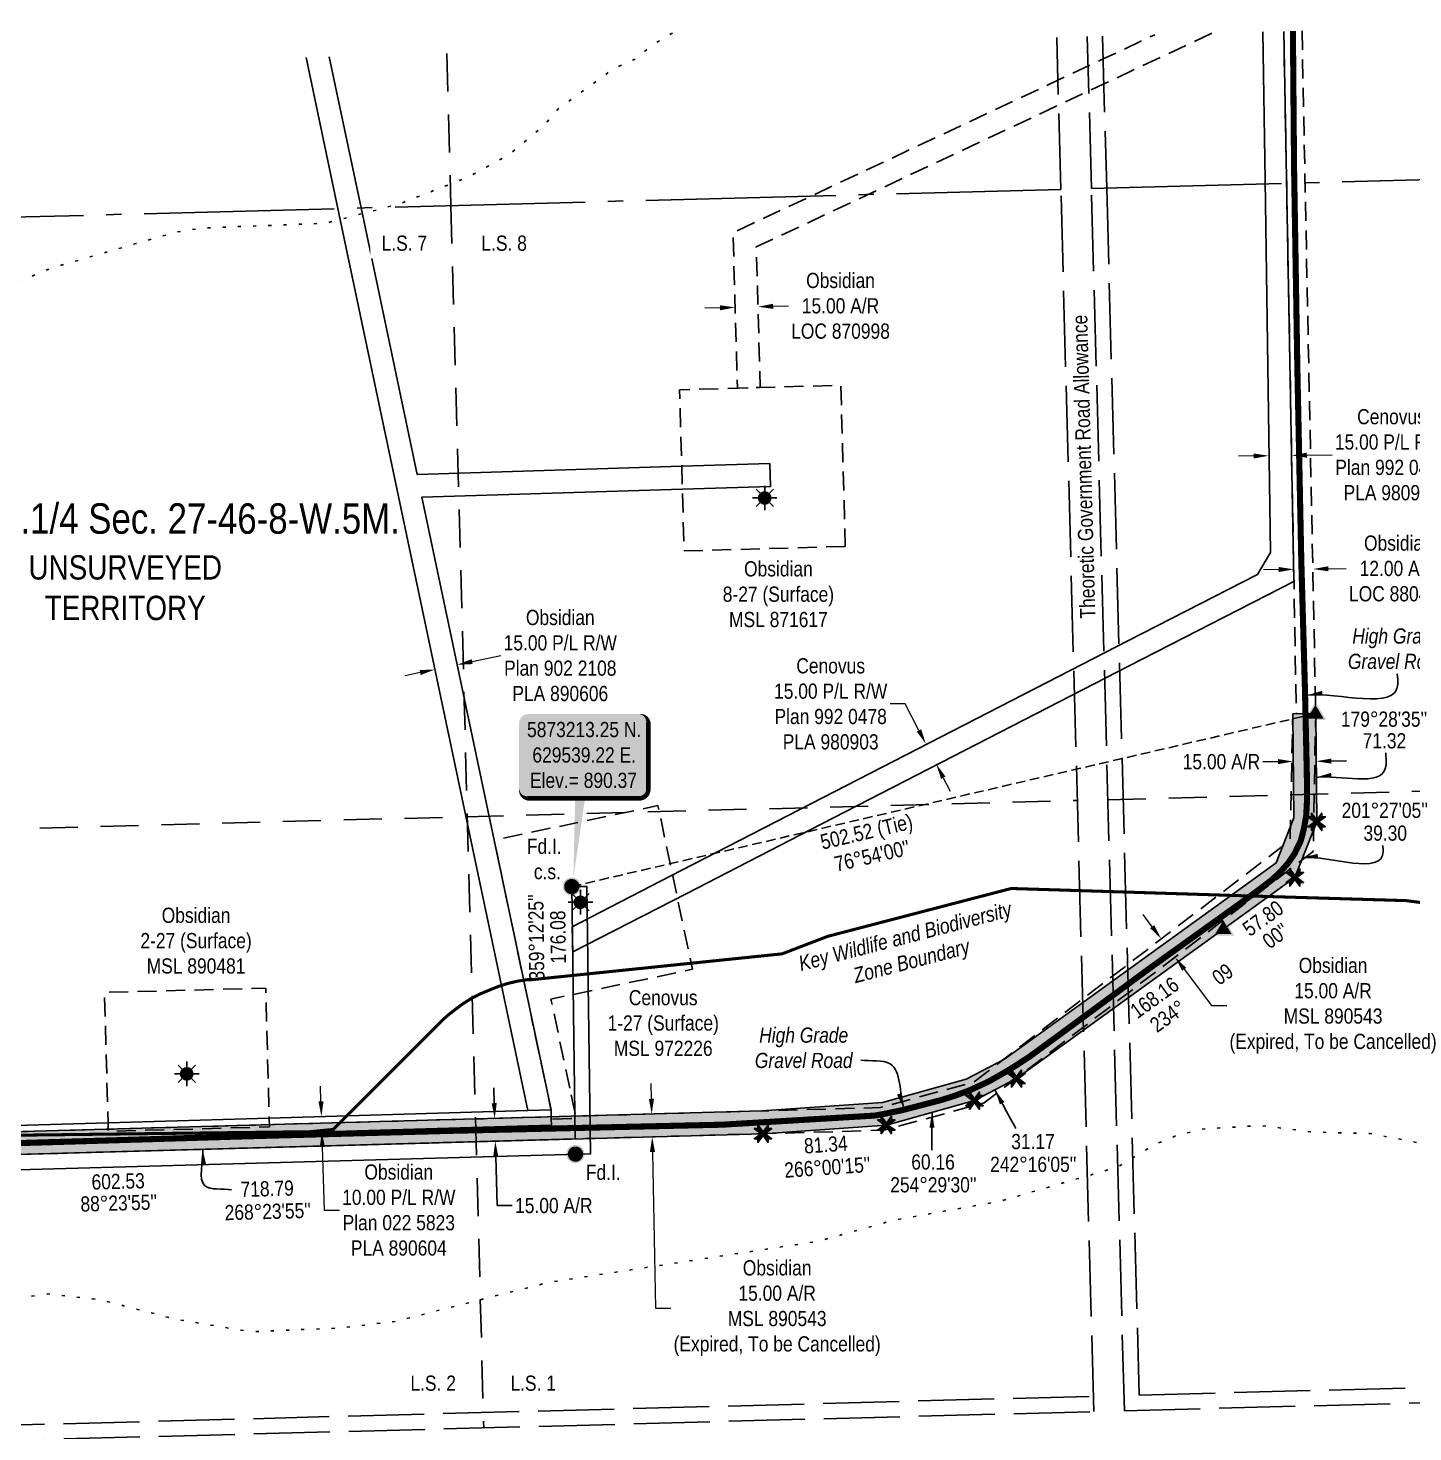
# Model space of a CAD drawing. Extents: x 627226 to 631174, y 5871901 to 5875490.
# Drawn here: x 629182 to 630092, y 5872854 to 5873778 of the extents above; entities that cross this region are included whole.
import ezdxf
from ezdxf.enums import TextEntityAlignment as Align

# ---------------------------------------------------------------- set-up
doc = ezdxf.new("R2010")
doc.units = 0
doc.header["$LTSCALE"] = 5
doc.header["$PDMODE"] = 34
doc.header["$PDSIZE"] = 0.03
for name, pattern in [('DASHDOT2', [12.7, 6.35, -3.175, 0, -3.175]), ('foc-ACCESSROAD', [3.75, 2.5, -1.25]), ('foc-LSD', [8, 5, -3]), ('foc-QUARTERLINE', [33, 25, -3, 2, -3]), ('foc-TIELINE', [1.875, 1.25, -0.625]), ('foc-UNSURVEYED', [12.5, 10, -2.5]), ('foc-WHEELTRACKS', [2, 0.4, -1.6])]:
    doc.linetypes.add(name, pattern=pattern)
doc.layers.get('Defpoints').update_dxf_attribs({"color": 9})
for name, color, linetype in [('AS-ROADS', 254, 'Continuous'), ('AS-WILDLIFE', 131, 'DASHDOT2'), ('C-AR', 13, 'foc-ACCESSROAD'), ('C-RW', 13, 'Continuous'), ('C-SYMBOL', 7, 'Continuous'), ('C-WS', 13, 'foc-ACCESSROAD'), ('C-WS-S', 8, 'Continuous'), ('DETAIL-T', 7, 'Continuous'), ('F-RW', 190, 'Continuous'), ('F-WS', 190, 'foc-ACCESSROAD'), ('L-BD', 7, 'Continuous'), ('L-MON', 1, 'Continuous'), ('L-QSEC', 8, 'foc-QUARTERLINE'), ('L-ROAD-T', 7, 'Continuous'), ('L-SECTION-LSD', 7, 'foc-LSD'), ('L-TIE', 7, 'foc-TIELINE'), ('L-UNS-T', 3, 'Continuous'), ('L-USEC', 7, 'foc-UNSURVEYED'), ('P-PROPOSED', 10, 'Continuous'), ('P-PROPOSED-H', 21, 'Continuous'), ('P-TXT', 4, 'Continuous'), ('T-WATER-P3', 160, 'foc-WHEELTRACKS')]:
    doc.layers.add(name, color=color, linetype=linetype)
for name, color, linetype, lineweight in [('C-AR-T', 13, 'Continuous', 9), ('C-RW-T', 13, 'Continuous', 9), ('C-WS-T', 13, 'Continuous', 9), ('F-RW-T', 190, 'Continuous', 9), ('T-TEXT', 48, 'Continuous', 18)]:
    doc.layers.add(name, color=color, linetype=linetype, lineweight=lineweight)
doc.styles.add('100L', font='ARIALN.TTF', dxfattribs={"height": 11})
doc.styles.add('175L', font='ARIALN.TTF', dxfattribs={"height": 20})
doc.styles.add('240', font='ARIALN.TTF', dxfattribs={"height": 30})
doc.styles.add('80', font='ARIALN.TTF', dxfattribs={"height": 10})
doc.styles.add('80CG', font='ARIALN.TTF', dxfattribs={"height": 10})
doc.styles.add('80L', font='ARIALN.TTF', dxfattribs={"height": 10})
doc.styles.add('80LS', font='ARIALNI.TTF', dxfattribs={"height": 10})
doc.dimstyles.new('Compass 5 000', dxfattribs={"dimscale": 5, "dimtxt": 9, "dimasz": 2, "dimexe": 0.2, "dimexo": 0.0625, "dimgap": 0.5, "dimtad": 0, "dimtih": 1, "dimtoh": 1, "dimzin": 0, "dimdsep": 46, "dimtxsty": '80CG', "dimcen": 0.1, "dimse1": 1, "dimse2": 1, "dimclrd": 256, "dimclrt": 256, "dimaunit": 1, "dimadec": 4, "dimazin": 0, "dimtfac": 0.06, "dimtofl": 0, "dimtmove": 0, "dimatfit": 1, "dimfxl": 0.2, "dimtolj": 1, "dimtzin": 0, "dimlwd": -1, "dimarcsym": 0})

# ---------------------------------------------------------------- blocks, each defined once
blk = doc.blocks.new('*D428')
at = {"layer": 'C-AR-T', "transparency": 16777216}
for p, q in [((630036.83, 5873422.31), (630048.59, 5873422.48)), ((630004.18, 5873421.81), (629994.18, 5873421.66))]:
    blk.add_line(p, q, dxfattribs=at)
for points in [[(630004.16, 5873423.47), (630004.21, 5873420.14), (630014.18, 5873421.96)], [(630036.8, 5873423.97), (630036.85, 5873420.64), (630026.83, 5873422.15)]]:
    blk.add_solid(points, dxfattribs=at)
at = {"layer": 'Defpoints', "color": 0, "transparency": 16777216}
for p in [(630026.83, 5873422.15), (630014.84, 5873378.49), (630027.49, 5873378.68)]:
    blk.add_point(p, dxfattribs=at)
at = {"layer": 'C-AR-T', "transparency": 16777216, "insert": (630082.88, 5873422.48), "char_height": 10, "attachment_point": 5, "style": '80CG'}
blk.add_mtext('\\A1;Obsidian\\P12.00 A/R\\PLOC 880464', dxfattribs=at)
blk = doc.blocks.new('*D429')
at = {"layer": 'C-AR-T', "transparency": 16777216}
for p, q in [((629920.97, 5873186.85), (629914.96, 5873194.85)), ((629941.99, 5873158.86), (629959.98, 5873134.91)), ((629959.98, 5873134.91), (629969.98, 5873134.91))]:
    blk.add_line(p, q, dxfattribs=at)
for points in [[(629922.3, 5873187.85), (629919.63, 5873185.85), (629926.97, 5873178.85)], [(629943.32, 5873159.86), (629940.66, 5873157.86), (629935.98, 5873166.85)]]:
    blk.add_solid(points, dxfattribs=at)
at = {"layer": 'Defpoints', "color": 0, "transparency": 16777216}
for p in [(630000.97, 5873234.43), (630009.98, 5873222.43), (629935.98, 5873166.85)]:
    blk.add_point(p, dxfattribs=at)
at = {"layer": 'C-AR-T', "transparency": 16777216, "insert": (630039.92, 5873134.91), "char_height": 10, "attachment_point": 5, "style": '80CG'}
blk.add_mtext('\\A1;Obsidian\\P15.00 A/R\\PMSL 890543\\P(Expired, To be Cancelled)', dxfattribs=at)
blk = doc.blocks.new('*D430')
at = {"layer": 'Defpoints', "color": 0, "transparency": 16777216}
for p in [(629997.62, 5873497.12), (630012.66, 5873497.35), (630012.66, 5873496.9)]:
    blk.add_point(p, dxfattribs=at)
at = {"layer": 'F-RW-T', "transparency": 16777216}
for p, q in [((629987.63, 5873496.52), (629977.63, 5873496.37)), ((630022.66, 5873497.05), (630039.28, 5873497.3))]:
    blk.add_line(p, q, dxfattribs=at)
for points in [[(629987.6, 5873498.19), (629987.65, 5873494.86), (629997.63, 5873496.67)], [(630022.64, 5873498.72), (630022.69, 5873495.38), (630012.66, 5873496.9)]]:
    blk.add_solid(points, dxfattribs=at)
at = {"layer": 'F-RW-T', "transparency": 16777216, "insert": (630078.36, 5873497.3), "char_height": 10, "attachment_point": 5, "style": '80CG'}
blk.add_mtext('\\A1;Cenovus\\P15.00 P/L R/W^JPlan 992 0478\\PPLA 980903', dxfattribs=at)
blk = doc.blocks.new('*D431')
at = {"layer": 'C-AR-T', "transparency": 16777216}
for p, q in [((629636.68, 5873594), (629626.68, 5873593.73)), ((629671.67, 5873594.98), (629681.67, 5873595.26))]:
    blk.add_line(p, q, dxfattribs=at)
for points in [[(629636.63, 5873595.67), (629636.72, 5873592.34), (629646.67, 5873594.28)], [(629671.63, 5873596.65), (629671.72, 5873593.31), (629661.68, 5873594.7)]]:
    blk.add_solid(points, dxfattribs=at)
at = {"layer": 'Defpoints', "color": 0, "transparency": 16777216}
for p in [(629646.46, 5873601.93), (629661.46, 5873602.35), (629661.68, 5873594.7)]:
    blk.add_point(p, dxfattribs=at)
at = {"layer": 'C-AR-T', "transparency": 16777216, "insert": (629715.98, 5873595.26), "char_height": 10, "attachment_point": 5, "style": '80CG'}
blk.add_mtext('\\A1;Obsidian\\P15.00 A/R\\PLOC 870998', dxfattribs=at)
blk = doc.blocks.new('GAS')
h = blk.add_hatch(color=255)
h.dxf.hatch_style = 1
edge = h.paths.add_edge_path()
edge.add_arc((0, 0), 0.9, 0, 360)
for p, q in [((-0.81, 0), (-1.62, 0)), ((-0.57, 0.57), (-1.14, 1.14)), ((0, 0.81), (0, 1.62)), ((0.57, 0.57), (1.14, 1.14)), ((1.62, 0), (0.81, 0)), ((-0.57, -0.57), (-1.14, -1.14)), ((0, -0.81), (0, -1.62)), ((1.14, -1.14), (0.57, -0.57))]:
    blk.add_line(p, q)
blk.add_circle((0, 0), 0.8)
blk = doc.blocks.new('*D432')
at = {"layer": 'C-AR-T', "transparency": 16777216}
for p, q in [((629591.6, 5873073.61), (629591.4, 5873083.6)), ((629592.3, 5873038.6), (629594.36, 5872935.92)), ((629594.36, 5872935.92), (629604.36, 5872935.92))]:
    blk.add_line(p, q, dxfattribs=at)
for points in [[(629593.27, 5873073.64), (629589.94, 5873073.57), (629591.8, 5873063.61)], [(629593.97, 5873038.64), (629590.64, 5873038.57), (629592.1, 5873048.6)]]:
    blk.add_solid(points, dxfattribs=at)
at = {"layer": 'Defpoints', "color": 0, "transparency": 16777216}
for p in [(629626.65, 5873064.31), (629592.1, 5873048.6), (629626.95, 5873049.3)]:
    blk.add_point(p, dxfattribs=at)
at = {"layer": 'C-AR-T', "transparency": 16777216, "insert": (629674.3, 5872935.92), "char_height": 10, "attachment_point": 5, "style": '80CG'}
blk.add_mtext('\\A1;Obsidian\\P15.00 A/R\\PMSL 890543\\P(Expired, To be Cancelled)', dxfattribs=at)
blk = doc.blocks.new('*D433')
at = {"layer": 'C-RW-T', "transparency": 16777216}
for p, q in [((629374.28, 5873071.93), (629373.99, 5873081.92)), ((629375.16, 5873041.92), (629376.37, 5873000.42)), ((629376.37, 5873000.42), (629386.37, 5873000.42))]:
    blk.add_line(p, q, dxfattribs=at)
for points in [[(629375.95, 5873071.97), (629372.62, 5873071.88), (629374.57, 5873061.93)], [(629376.82, 5873041.96), (629373.49, 5873041.87), (629374.87, 5873051.91)]]:
    blk.add_solid(points, dxfattribs=at)
at = {"layer": 'Defpoints', "color": 0, "transparency": 16777216}
for p in [(629394.64, 5873062.51), (629374.57, 5873061.93), (629394.93, 5873052.5)]:
    blk.add_point(p, dxfattribs=at)
at = {"layer": 'C-RW-T', "transparency": 16777216, "insert": (629425.45, 5873000.42), "char_height": 10, "attachment_point": 5, "style": '80CG'}
blk.add_mtext('\\A1;Obsidian\\P10.00 P/L R/W\\PPlan 022 5823\\PPLA 890604', dxfattribs=at)
blk = doc.blocks.new('*D434')
at = {"layer": 'C-RW-T', "transparency": 16777216}
for p, q in [((629473.7, 5873361.24), (629492.58, 5873365.21)), ((629439.46, 5873354.03), (629429.67, 5873351.97))]:
    blk.add_line(p, q, dxfattribs=at)
for points in [[(629473.36, 5873362.87), (629474.05, 5873359.61), (629463.92, 5873359.18)], [(629439.11, 5873355.66), (629439.8, 5873352.4), (629449.24, 5873356.09)]]:
    blk.add_solid(points, dxfattribs=at)
at = {"layer": 'Defpoints', "color": 0, "transparency": 16777216}
for p in [(629447.88, 5873362.57), (629462.55, 5873365.66), (629463.92, 5873359.18)]:
    blk.add_point(p, dxfattribs=at)
at = {"layer": 'C-RW-T', "transparency": 16777216, "insert": (629531.66, 5873365.21), "char_height": 10, "attachment_point": 5, "style": '80CG'}
blk.add_mtext('\\A1;Obsidian\\P15.00 P/L R/W\\PPlan 902 2108\\PPLA 890606', dxfattribs=at)
blk = doc.blocks.new('*D436')
at = {"layer": 'Defpoints', "color": 0, "transparency": 16777216}
for p in [(629779, 5873293.73), (629669.09, 5873254.06), (629675.96, 5873240.71)]:
    blk.add_point(p, dxfattribs=at)
at = {"layer": 'F-RW-T', "transparency": 16777216}
for p, q in [((629758.59, 5873333.41), (629748.59, 5873333.41)), ((629767.56, 5873315.97), (629758.59, 5873333.41)), ((629783.58, 5873284.84), (629788.15, 5873275.95))]:
    blk.add_line(p, q, dxfattribs=at)
for points in [[(629769.04, 5873316.74), (629766.08, 5873315.21), (629772.13, 5873307.08)], [(629785.06, 5873285.61), (629782.1, 5873284.08), (629779, 5873293.73)]]:
    blk.add_solid(points, dxfattribs=at)
at = {"layer": 'F-RW-T', "transparency": 16777216, "insert": (629709.5, 5873333.41), "char_height": 10, "attachment_point": 5, "style": '80CG'}
blk.add_mtext('\\A1;Cenovus\\P15.00 P/L R/W^JPlan 992 0478\\PPLA 980903', dxfattribs=at)
blk = doc.blocks.new('fdia')
at = {"color": 255, "const_width": 1}
blk.add_lwpolyline([(-0.5, 0, 1), (0.5, 0, 1)], format="xyb", close=True, dxfattribs=at)
blk = doc.blocks.new('Fdiaa')
blk.add_blockref('fdia', (0, 0))
blk = doc.blocks.new('fdib')
at = {"color": 1, "const_width": 1.6}
blk.add_lwpolyline([(-0.4, 0, 1), (0.4, 0, 1)], format="xyb", close=True, dxfattribs=at)
at = {"color": 1}
blk.add_circle((0, 0), 0.8, dxfattribs=at)
blk = doc.blocks.new('Fdibb')
blk.add_blockref('fdib', (0, 0))
blk = doc.blocks.new('fdicc')
for name in ['Fdibb', 'Fdiaa']:
    blk.add_blockref(name, (0, 0))
blk = doc.blocks.new('FDI')
blk.add_blockref('fdicc', (0, 0))
blk = doc.blocks.new('STRIA')
blk.add_hatch(color=255).paths.add_polyline_path([(-0.04, 1.52), (-1.47, -0.87), (1.39, -0.87)])
blk = doc.blocks.new('STRIAA')
blk.add_blockref('STRIA', (0, 0))
blk = doc.blocks.new('STRIB')
at = {"color": 1}
blk.add_solid([(-1.12, -0.67), (-0.04, 1.13), (1.04, -0.67)], dxfattribs=at)
blk = doc.blocks.new('STRIBB')
blk.add_blockref('STRIB', (0, 0))
blk = doc.blocks.new('STRICC')
for name in ['STRIAA', 'STRIBB']:
    blk.add_blockref(name, (0, 0))
blk = doc.blocks.new('fdspike')
blk.add_blockref('STRICC', (0, 0))
blk = doc.blocks.new('TEMP')
h = blk.add_hatch(color=255)
h.dxf.hatch_style = 1
h.paths.add_polyline_path([(0, 0.25), (-0.67, 1.15), (-0.67, 0.67), (-1.15, 0.67), (-0.25, 0), (-1.15, -0.67), (-0.67, -0.67), (-0.67, -1.15), (0, -0.25), (0.67, -1.15), (0.67, -0.67), (1.15, -0.67), (0.25, 0), (1.15, 0.67), (0.67, 0.67), (0.67, 1.15)])
h.paths.add_polyline_path([(0.57, 0.85), (0.57, 0.57), (0.85, 0.57), (0.08, 0), (0.85, -0.57), (0.57, -0.57), (0.57, -0.85), (0, -0.08), (-0.57, -0.85), (-0.57, -0.57), (-0.85, -0.57), (-0.08, 0), (-0.85, 0.57), (-0.57, 0.57), (-0.57, 0.85), (0, 0.08)], flags=16)
h = blk.add_hatch(color=1)
h.dxf.hatch_style = 1
h.paths.add_polyline_path([(0, 0.08), (-0.57, 0.85), (-0.57, 0.57), (-0.85, 0.57), (-0.08, 0), (-0.85, -0.57), (-0.57, -0.57), (-0.57, -0.85), (0, -0.08), (0.57, -0.85), (0.57, -0.57), (0.85, -0.57), (0.08, 0), (0.85, 0.57), (0.57, 0.57), (0.57, 0.85)])
at = {"color": 1}
for p, q in [((-0.08, 0), (0.08, 0)), ((0, 0.08), (0, -0.08))]:
    blk.add_line(p, q, dxfattribs=at)
at = {"color": 255, "flags": 128}
blk.add_lwpolyline([(-0.25, 0), (-1.15, 0.67), (-0.67, 0.67), (-0.67, 1.15), (0, 0.25), (0.67, 1.15), (0.67, 0.67), (1.15, 0.67), (0.25, 0), (1.15, -0.67), (0.67, -0.67), (0.67, -1.15), (0, -0.25), (-0.67, -1.15), (-0.67, -0.67), (-1.15, -0.67)], close=True, dxfattribs=at)
at = {"color": 1, "flags": 128}
blk.add_lwpolyline([(-0.08, 0), (-0.85, 0.57), (-0.57, 0.57), (-0.57, 0.85), (0, 0.08), (0.57, 0.85), (0.57, 0.57), (0.85, 0.57), (0.08, 0), (0.85, -0.57), (0.57, -0.57), (0.57, -0.85), (0, -0.08), (-0.57, -0.85), (-0.57, -0.57), (-0.85, -0.57)], close=True, dxfattribs=at)
blk = doc.blocks.new('*D450')
at = {"layer": 'Defpoints', "color": 0, "transparency": 16777216}
for p in [(630013.79, 5873295.55), (630013.8, 5873294.54), (630028.79, 5873294.68)]:
    blk.add_point(p, dxfattribs=at)
at = {"layer": 'P-TXT', "transparency": 16777216}
for p, q in [((630003.79, 5873295.46), (629993.79, 5873295.37)), ((630038.78, 5873295.78), (630048.78, 5873295.87))]:
    blk.add_line(p, q, dxfattribs=at)
for points in [[(630003.78, 5873297.13), (630003.81, 5873293.8), (630013.79, 5873295.55)], [(630038.77, 5873297.45), (630038.8, 5873294.12), (630028.78, 5873295.69)]]:
    blk.add_solid(points, dxfattribs=at)
at = {"layer": 'P-TXT', "transparency": 16777216, "insert": (629966.51, 5873295.37), "char_height": 10, "attachment_point": 5, "style": '80CG'}
blk.add_mtext('\\A1;15.00 A/R', dxfattribs=at)
blk = doc.blocks.new('*D451')
at = {"layer": 'Defpoints', "color": 0, "transparency": 16777216}
for p in [(629459.69, 5873059.96), (629460.1, 5873044.97), (629488.93, 5873045.78)]:
    blk.add_point(p, dxfattribs=at)
at = {"layer": 'P-TXT', "transparency": 16777216}
for p, q in [((629488.23, 5873070.76), (629487.95, 5873080.76)), ((629489.21, 5873035.78), (629490.12, 5873003.36)), ((629490.12, 5873003.36), (629500.12, 5873003.36))]:
    blk.add_line(p, q, dxfattribs=at)
for points in [[(629489.9, 5873070.81), (629486.57, 5873070.72), (629488.51, 5873060.77)], [(629490.88, 5873035.83), (629487.54, 5873035.73), (629488.93, 5873045.78)]]:
    blk.add_solid(points, dxfattribs=at)
at = {"layer": 'P-TXT', "transparency": 16777216, "insert": (629527.4, 5873003.36), "char_height": 10, "attachment_point": 5, "style": '80CG'}
blk.add_mtext('\\A1;15.00 A/R', dxfattribs=at)
blk = doc.blocks.new('*U458')
h = blk.add_hatch(color=254)
edge = h.paths.add_edge_path()
edge.add_line((-36.5, -28.5), (36.5, -28.5))
edge.add_arc((36.5, -22.5), 6, 270, 360)
edge.add_line((42.5, -22.5), (42.5, 21))
edge.add_arc((36.5, 21), 6, 0, 90)
edge.add_line((36.5, 27), (-36.5, 27))
edge.add_arc((-36.5, 21), 6, 90, 180)
edge.add_line((-42.5, 21), (-42.5, -22.5))
edge.add_arc((-36.5, -22.5), 6, 180, 270)
at = {"color": 1, "flags": 128}
blk.add_lwpolyline([(-36.5, -28.5, 3, 3, 0), (36.5, -28.5, 3, 3, 0.414214), (42.5, -22.5, 3, 3, 0), (42.5, 21, 3, 0, 0.414214), (36.5, 27, 0, 0, 0), (-36.5, 27, 0, 0, 0.414214), (-42.5, 21, 0, 0, 0), (-42.5, -22.5, 0, 3, 0.414214)], format="xyseb", close=True, dxfattribs=at)
blk.add_lwpolyline([(-6.86, -81, 0, 10, 0), (0, 0, 5, 5, 0)], format="xyseb", dxfattribs=at)
at = {"color": 1, "style": '80'}
blk.add_attdef('ENTER_TEXT_001', (-35.99, -5), '', height=10, dxfattribs=at)

msp = doc.modelspace()

# ---------------------------------------------------------------- hatches: boundary and pattern name
at = {"layer": 'P-PROPOSED-H'}
h = msp.add_hatch(color=256, dxfattribs=at)
h.dxf.hatch_style = 1
h.paths.add_polyline_path([(630028.498, 5873327.104), (630029.149, 5873255.808), (630014.781, 5873219.243), (629831.688, 5873086.947), (629804.107, 5873072.448), (629746.153, 5873056.366), (629665.035, 5873050.7), (628946.76, 5873030.621), (628934.146, 5873023.336), (628929.733, 5872995.325), (628931.854, 5872692.213), (628940.694, 5872506.229), (628951.118, 5872497.475), (629632.992, 5872599.118), (629633.403, 5872584.019), (628946.648, 5872481.648), (628926.98, 5872478.716), (628926.027, 5872498.965), (628916.861, 5872691.804), (628914.73, 5872996.342), (628920.443, 5873032.739), (628942.548, 5873045.504), (629664.303, 5873065.68), (629743.6, 5873071.219), (629798.55, 5873086.467), (629823.768, 5873099.725), (630002.434, 5873228.821), (630014.128, 5873258.582), (630013.504, 5873326.967)])

# ---------------------------------------------------------------- linework, layer by layer
at = {"layer": 'AS-ROADS', "const_width": 3.999, "flags": 128}
msp.add_lwpolyline([(629063.621, 5873041.149), (629199.346, 5873045.178), (629323.444, 5873048.903), (629458.809, 5873052.537), (629638.258, 5873056.611), (629738.587, 5873062.604), (629744.72, 5873063.726), (629756.646, 5873066.189), (629781.966, 5873072.756), (629790.974, 5873075.584), (629801.234, 5873079.379), (629809.598, 5873083.231), (629815.009, 5873085.889), (629824.188, 5873091.138), (629832.395, 5873096.183), (629840.333, 5873101.419), (629858.416, 5873114.624), (629920.32, 5873160.252), (629984.452, 5873206.223), (629993.259, 5873212.772), (629999.687, 5873217.702), (630004.955, 5873222.569), (630010.193, 5873228.47), (630014.538, 5873234.798), (630018.679, 5873243.351), (630020.832, 5873251.703), (630022.271, 5873260.039), (630022.792, 5873269.968), (630022.688, 5873286.634), (630021.449, 5873342.478), (630019.028, 5873427.856), (630016.397, 5873556.528), (630014.269, 5873686.348), (630013.522, 5873776.019)], dxfattribs=at)
at = {"layer": 'AS-WILDLIFE', "const_width": 2.001, "flags": 128}
msp.add_lwpolyline([(628162.32, 5872647.734), (628168.437, 5872653), (628223.187, 5872681), (628246.75, 5872684.5), (628283.937, 5872689.5), (628458.937, 5872710.5), (628562.375, 5872723), (628624.5, 5872735.5), (628663.25, 5872743), (628683.25, 5872749), (628723.563, 5872761), (628819.437, 5872861.5), (628937.438, 5872985.5), (628996.563, 5873029), (629087.313, 5873048.5), (629159.438, 5873049.5), (629367.125, 5873052), (629382.438, 5873053.5), (629452.25, 5873123.5), (629457, 5873128), (629462.062, 5873132), (629467.375, 5873136), (629472.938, 5873139.5), (629478.688, 5873142.5), (629484.687, 5873145), (629490.813, 5873147.5), (629497.062, 5873149.5), (629503.438, 5873151), (629509.875, 5873152), (629512.813, 5873152), (629677.562, 5873169), (629707.5, 5873180.5), (629828.25, 5873212), (629987.688, 5873207), (630088.187, 5873204), (630144.563, 5873196.5), (630160.687, 5873187.5), (630443.625, 5873159.5), (630506.937, 5873326.5), (630508.062, 5873329.5), (630510.75, 5873335.5), (630513.875, 5873341), (630517.313, 5873347), (630521.125, 5873352), (630525.25, 5873357), (630529.75, 5873362), (630534.563, 5873366.5), (630666.25, 5873481.5), (630670.688, 5873485.5), (630786.479, 5873575.526)], dxfattribs=at)
at = {"layer": 'C-AR', "flags": 128}
for points in [[(629960.101, 5873774.598), (629889.184, 5873741.312), (629859.384, 5873727.326), (629734.151, 5873668.544), (629660.58, 5873634.015), (629663.158, 5873541.565), (629648.155, 5873541.147), (629645.303, 5873643.425), (629696.697, 5873667.546), (629858.944, 5873743.698), (629888.742, 5873757.685), (629922.655, 5873773.602)], [(630019.519, 5873776.178), (630028.498, 5873327.104), (630015.793, 5873326.988), (630007.526, 5873775.859)]]:
    msp.add_lwpolyline(points, dxfattribs=at)
msp.add_lwpolyline([(629445.147, 5873044.553), (628929.489, 5873030.138), (628931.854, 5872692.213), (628941.181, 5872495.993), (629632.992, 5872599.118), (629633.403, 5872584.019), (628926.99, 5872478.717), (628916.861, 5872691.804), (628914.392, 5873044.717), (629444.658, 5873059.54), (629742.311, 5873067.861), (629803.611, 5873084.632), (630011.61, 5873243.474), (630013.504, 5873326.967), (630028.498, 5873327.104), (630026.824, 5873236.225), (629810.388, 5873070.94), (629744.531, 5873052.922)], close=True, dxfattribs=at)
at = {"layer": 'C-RW'}
for points in [[(629379.719, 5873759.164), (629400.662, 5873659.667), (629437.558, 5873484.398), (629611.55, 5873489.756), (629669.466, 5873491.54), (629669.928, 5873476.552), (629611.968, 5873474.767), (629440.696, 5873469.491), (629488.194, 5873243.849), (629525.562, 5873066.331), (629510.333, 5873065.883), (629385.424, 5873659.263), (629364.481, 5873758.759)], [(628907.808, 5872851.981), (628906.598, 5873048.317), (628911.233, 5873048.447), (628921.586, 5873048.738), (628919.666, 5873401.546), (628885.256, 5873416.781), (628889.287, 5873425.939), (628924.273, 5873410.468), (628929.623, 5873408.103), (628929.623, 5873408.103), (628931.565, 5873049.031), (629074.609, 5873053.196), (629234.231, 5873057.844), (629340.251, 5873060.931), (629510.333, 5873065.883), (629525.562, 5873066.331), (629525.763, 5873060.317), (629525.898, 5873056.3), (629074.876, 5873043.199), (628916.64, 5873038.603), (628917.813, 5872852.247)]]:
    msp.add_lwpolyline(points, dxfattribs=at)
at = {"layer": 'C-WS', "flags": 128}
for points in [[(629719.126, 5873437.021), (629613.103, 5873434.064), (629611.968, 5873474.767), (629611.55, 5873489.756), (629610.147, 5873540.087), (629648.155, 5873541.147), (629663.158, 5873541.565), (629716.17, 5873543.043), (629719.126, 5873437.021)], [(629340.251, 5873060.931), (629340.408, 5873055.167), (629234.384, 5873052.221), (629234.231, 5873057.844), (629231.896, 5873143.606), (629337.923, 5873146.426), (629340.251, 5873060.931)]]:
    msp.add_lwpolyline(points, close=True, dxfattribs=at)
at = {"layer": 'F-RW'}
for points in [[(630007.526, 5873775.859), (630014.192, 5873413.929), (629905.426, 5873358.215), (629875.661, 5873342.949), (629703.757, 5873254.514), (629614.485, 5873208.575), (629558.329, 5873179.679), (629539.811, 5873170.336), (629539.583, 5873186.786), (629558.098, 5873196.441), (629611.277, 5873223.813), (629875.213, 5873359.601), (629904.977, 5873374.875), (629990.136, 5873418.459), (629998.856, 5873433.005), (629995.194, 5873677.845), (629993.712, 5873775.492)], [(629005.933, 5871919.748), (628994.773, 5872019.478), (628973, 5872214.061), (628942.937, 5872459.049), (628931.854, 5872692.213), (628929.489, 5873030.138), (629541.515, 5873047.247), (629539.217, 5873213.25), (629549.213, 5873213.388), (629551.647, 5873037.529), (628939.554, 5873020.419), (628941.849, 5872692.485), (628952.922, 5872459.524), (628982.934, 5872215.176), (629004.903, 5872019.748), (629016.114, 5871920.019)]]:
    msp.add_lwpolyline(points, dxfattribs=at)
at = {"layer": 'F-WS', "flags": 128}
msp.add_lwpolyline([(629538.796, 5873076.311), (629542.071, 5873060.755), (629538.96, 5873060.682), (629526.821, 5873060.347), (629525.562, 5873066.331), (629488.194, 5873243.849), (629595.901, 5873266.52), (629605.419, 5873221.299), (629608.627, 5873206.061), (629618.573, 5873158.814), (629552.892, 5873144.989), (629537.949, 5873141.844), (629525.554, 5873139.235), (629538.796, 5873076.311)], close=True, dxfattribs=at)
at = {"layer": 'L-QSEC'}
for p, q in [((629880.99, 5873672.458), (630648.472, 5873692.867)), ((629093.116, 5873651.505), (629860.877, 5873671.923))]:
    msp.add_line(p, q, dxfattribs=at)
at = {"layer": 'L-SECTION-LSD'}
for p, q in [((629457.056, 5873761.221), (629459.741, 5873661.252)), ((629459.741, 5873661.255), (629481.334, 5872857.195)), ((629891.816, 5873270.418), (630694.127, 5873291.752)), ((629069.378, 5873248.547), (629871.703, 5873269.884))]:
    msp.add_line(p, q, dxfattribs=at)
at = {"layer": 'L-TIE'}
msp.add_line((629539.217, 5873213.25), (630028.498, 5873327.104), dxfattribs=at)
at = {"layer": 'L-USEC'}
for p, q in [((629860.877, 5873671.923), (629858.184, 5873771.888)), ((629880.99, 5873672.465), (629878.297, 5873772.423)), ((629888.338, 5873772.69), (629891.031, 5873672.726)), ((629882.529, 5872867.863), (629860.877, 5873671.923)), ((629902.642, 5872868.398), (629880.99, 5873672.464)), ((629891.031, 5873672.726), (629912.413, 5872878.706)), ((629912.413, 5872878.706), (630704.748, 5872899.774)), ((629902.642, 5872868.398), (630705.03, 5872889.733)), ((629079.873, 5872856.568), (629882.259, 5872877.904)), ((629080.146, 5872846.527), (629882.529, 5872867.863))]:
    msp.add_line(p, q, dxfattribs=at)
at = {"layer": 'T-WATER-P3', "flags": 128}
for points in [[(628405.244, 5873188.311), (628428.279, 5873192.157), (628442.234, 5873199.045), (628474.715, 5873247.779), (628494.354, 5873270.523), (628520.65, 5873287.369), (628535.061, 5873293.311), (628551.887, 5873297.414), (628565.711, 5873304.596), (628582.96, 5873328.518), (628593.556, 5873338.414), (628624.068, 5873350.176), (628637.225, 5873357.516), (628647.068, 5873368.227), (628673.411, 5873403.615), (628694.01, 5873423.144), (628717.934, 5873442.251), (628755.639, 5873464.81), (628804.043, 5873519.238), (628811.509, 5873532.451), (628830.681, 5873590.642), (628840.483, 5873603.087), (628858.003, 5873603.001), (628871.936, 5873597.247), (628895.88, 5873581.021), (628949.042, 5873575.728), (628968.758, 5873576.506), (629021.834, 5873585.174), (629061.165, 5873587.807), (629166.744, 5873607.593), (629197.045, 5873620.189), (629278.891, 5873643.81), (629297.09, 5873646.516), (629377.155, 5873649.605), (629426.049, 5873662.396), (629471.748, 5873680.308), (629498.243, 5873694.873), (629521.02, 5873714.121), (629530.38, 5873724.875), (629566.563, 5873751.169), (629581.255, 5873757.782), (629592.294, 5873766.972), (629605.555, 5873774.737)], [(628165.866, 5872336.4), (628174.939, 5872346.783), (628182.684, 5872358.923), (628194.172, 5872367.466), (628203.966, 5872377.874), (628219.366, 5872402.992), (628224.98, 5872417.463), (628246.605, 5872456.832), (628256.196, 5872486.074), (628258.437, 5872523.838), (628261.894, 5872539.675), (628282.716, 5872597.795), (628292.447, 5872608.321), (628304.493, 5872616.405), (628347.353, 5872656.123), (628362.038, 5872661.172), (628375.86, 5872655.174), (628424.306, 5872622.321), (628445.722, 5872602.813), (628459.271, 5872596.023), (628474.657, 5872591.705), (628513.205, 5872591.058), (628530.988, 5872588.696), (628562.484, 5872580.028), (628602.16, 5872581.469), (628672.06, 5872572.751), (628689.015, 5872576.616), (628733.054, 5872595.433), (628765.878, 5872604.871), (628784.439, 5872604.281), (628799.617, 5872599.053), (628828.013, 5872587.865), (628844.084, 5872584.596), (628883.999, 5872586.046), (628901.885, 5872587.594), (628917.133, 5872588.829), (628935.783, 5872592.135), (628965.115, 5872629.803), (628982.804, 5872653.2), (629021.586, 5872694.157), (629028.319, 5872707.643), (629031.646, 5872743.641), (629045.942, 5872805.678), (629052.865, 5872818.933), (629068.903, 5872843.05), (629123.924, 5872890.978), (629151.358, 5872926.104), (629162.554, 5872936.08), (629176.578, 5872942.73), (629194.237, 5872945.357), (629229.904, 5872941.235), (629278.089, 5872928.779), (629328.112, 5872920.364), (629386.951, 5872922.862), (629423.568, 5872927.261), (629523.766, 5872952.811), (629701.491, 5872979.974), (629750.478, 5872993.61), (629821.102, 5873006.287), (629898.005, 5873028.644), (629922.797, 5873043.629), (629937.445, 5873049.638), (629953.855, 5873053.725), (629992.23, 5873056.083), (630027.057, 5873051.75), (630064.413, 5873050.758), (630130.119, 5873038.218), (630205.192, 5873014.759), (630264.609, 5872991.333), (630325.456, 5872971.693), (630384.158, 5872949.748), (630409.314, 5872934.89), (630458.974, 5872910.795)]]:
    msp.add_lwpolyline(points, dxfattribs=at)

# ---------------------------------------------------------------- block references
at = {"layer": 'C-WS-S', "xscale": 4.999999999999997, "yscale": 4.999999999999997, "zscale": 4.999999999999997}
for p in [(629666.093, 5873468.885), (629544.868, 5873202.907), (629285.964, 5873090.029)]:
    msp.add_blockref('GAS', p, dxfattribs=at)
at = {"layer": 'DETAIL-T'}
ref = msp.add_blockref('*U458', (629547.106, 5873299.776), dxfattribs=dict(at, xscale=0.99966937, yscale=0.99966937, zscale=0.99966937))
ref.add_attrib('ENTER_TEXT_001', '5873213.25 N.', (629509.8, 5873311.545), dxfattribs={"layer": '0', "color": 1, "height": 9.99669, "style": '80'})
ref.add_attrib('ENTER_TEXT_002', '629539.22 E.', (629513.322, 5873294.843), dxfattribs={"layer": '0', "color": 1, "height": 9.99669, "style": '80'})
ref.add_attrib('ENTER_TEXT_003', 'Elev.= 890.37', (629511.743, 5873278.141), dxfattribs={"layer": '0', "color": 1, "height": 9.99669, "style": '80'})
at = {"layer": 'L-MON'}
for name, p, xscale, yscale, zscale in [('fdspike', (630028.498, 5873327.104), 4.998346849999998, 4.998346849999998, 4.998346849999998), ('TEMP', (630029.149, 5873255.808), 4.998346849999998, 4.998346849999998, 4.998346849999998), ('TEMP', (630014.781, 5873219.243), 4.998346849999998, 4.998346849999998, 4.998346849999998), ('FDI', (629539.217, 5873213.25), 4.999999999999997, 4.999999999999997, 4.999999999999997), ('fdspike', (629967.945, 5873185.401), 4.998346849999998, 4.998346849999998, 4.998346849999998), ('TEMP', (629831.688, 5873086.947), 4.998346849999998, 4.998346849999998, 4.998346849999998), ('TEMP', (629804.107, 5873072.448), 4.998346849999998, 4.998346849999998, 4.998346849999998), ('TEMP', (629665.035, 5873050.7), 4.998346849999998, 4.998346849999998, 4.998346849999998), ('TEMP', (629746.153, 5873056.366), 4.998346849999998, 4.998346849999998, 4.998346849999998), ('FDI', (629541.653, 5873037.25), 4.999999999999997, 4.999999999999997, 4.999999999999997)]:
    msp.add_blockref(name, p, dxfattribs=dict(at, xscale=xscale, yscale=yscale, zscale=zscale))

# ---------------------------------------------------------------- texts
at = {"layer": 'AS-WILDLIFE', "insert": (629760.9, 5873171.03), "char_height": 10.00495, "width": 144.76921, "attachment_point": 5, "rotation": 14.620912, "style": '240'}
msp.add_mtext('{\\fArial Narrow|b0|i1|c0|p34;Key Wildlife and Biodiversity\\PZone Boundary}', dxfattribs=at)
at = {"layer": 'C-SYMBOL', "color": 3, "style": '175L'}
msp.add_text('Theor. S.E.1/4 Sec. 27-46-8-W.5M.', height=20, dxfattribs=at).set_placement((629246.63, 5873439.373), align=Align.BOTTOM_CENTER)
at = {"layer": 'C-WS-T', "char_height": 10, "attachment_point": 5, "style": '80CG'}
for s, insert in [('\\A1;Obsidian\\P8-27 (Surface)\\PMSL 871617', (629675.129, 5873405.539)), ('\\A1;Obsidian\\P2-27 (Surface)\\PMSL 890481', (629292.11, 5873177.631))]:
    msp.add_mtext(s, dxfattribs=dict(at, insert=insert))
at = {"layer": 'F-WS', "insert": (629599.369, 5873123.454), "char_height": 10, "attachment_point": 5, "style": '80CG'}
msp.add_mtext('\\A1;Cenovus\\P1-27 (Surface)\\PMSL 972226', dxfattribs=at)
at = {"layer": 'L-BD', "style": '80L'}
for s, height, p in [("179°28'35''", 9.99669, (630073.457, 5873323.418)), ('71.32', 9.9967, (630073.721, 5873309.176)), ("201°27'05''", 9.99669, (630073.934, 5873263.424)), ('39.30', 9.9967, (630074.25, 5873248.433)), ('31.17', 9.9967, (629842.578, 5873045.525)), ('60.16', 9.9967, (629776.829, 5873032.076)), ("242°16'05''", 9.99669, (629842.766, 5873030.531)), ("254°29'30''", 9.99669, (629777.06, 5873017.083))]:
    msp.add_text(s, height=height, dxfattribs=at).set_placement(p, align=Align.MIDDLE)
for s, height, rotation, p in [('502.52 (Tie)', 9.99669, 13.0994, (629733.333, 5873248.156)), ("76°54'00''", 9.9967, 13.0994, (629736.732, 5873233.552)), ('57.80', 9.9967, 35.8502, (629993.833, 5873192.39)), ('176.08', 9.9967, 90.793, (629530.18, 5873179.996)), ("00''", 9.9967, 35.8502, (630002.176, 5873180.844)), ('09', 9.9967, 35.8502, (629967.249, 5873155.607)), ('168.16', 9.9967, 35.8502, (629922.479, 5873140.216)), ('234°', 9.9967, 35.8502, (629931.261, 5873128.062)), ('81.34', 9.9967, 3.996, (629706.291, 5873043.561)), ("266°00'15''", 9.99669, 3.996, (629707.336, 5873028.602)), ('602.53', 9.9967, 1.6012, (629240.869, 5873019.341)), ('718.79', 9.9967, 1.6012, (629338.873, 5873014.501)), ("88°23'55''", 9.9967, 1.6012, (629241.267, 5873005.102)), ("268°23'55''", 9.99669, 1.6012, (629339.292, 5872999.511))]:
    msp.add_text(s, height=height, rotation=rotation, dxfattribs=at).set_placement(p, align=Align.MIDDLE)
at = {"layer": 'L-MON', "char_height": 9.99669, "attachment_point": 1, "style": '80L'}
for s, insert in [('\\pi1.0687;Fd.I.\\P\\pi5.6443;c.s.', (629508.622, 5873244.758)), ('\\pi1.0687;Fd.I.', (629547.39, 5873030.27))]:
    msp.add_mtext_dynamic_manual_height_columns(s, width=22.04407, gutter_width=50, heights=[0], dxfattribs=dict(at, insert=insert))
at = {"layer": 'L-ROAD-T', "style": '80L'}
msp.add_text('Theoretic Government Road Allowance', height=10, rotation=91.542077, dxfattribs=at).set_placement((629875.928, 5873489.472), align=Align.MIDDLE_CENTER)
at = {"layer": 'L-UNS-T', "color": 3, "insert": (629245.518, 5873409.785), "char_height": 16, "attachment_point": 5, "style": '80L'}
msp.add_mtext_dynamic_manual_height_columns('UNSURVEYED TERRITORY', width=126.41375, gutter_width=47.5, heights=[0], dxfattribs=at)
at = {"layer": 'T-TEXT', "char_height": 9.99669, "width": 64.94891, "attachment_point": 2, "style": '80LS'}
for insert in [(630081.846, 5873383.072), (629691.766, 5873120.54)]:
    msp.add_mtext('High Grade\\PGravel Road', dxfattribs=dict(at, insert=insert))

# ---------------------------------------------------------------- dimensions: what is measured, and where the dimension line sits
at = {"layer": 'C-AR-T'}
dim = msp.add_aligned_dim(p1=(629646.46, 5873601.932), p2=(629661.463, 5873602.351), distance=-7.652, text='Obsidian\\P15.00 A/R\\PLOC 870998', dimstyle='Compass 5 000', dxfattribs=at)
dim.commit()
dim.dimension.update_dxf_attribs({"geometry": '*D431', "text_midpoint": (629715.983, 5873595.259)})
for base, p1, p2, angle, text, picture, middle in [((630026.827, 5873422.153), (630014.845, 5873378.487), (630027.489, 5873378.68), 0.872785, 'Obsidian\\P12.00 A/R\\PLOC 880464', '*D428', (630082.884, 5873422.485)), ((629935.983, 5873166.853), (630000.967, 5873234.426), (630009.98, 5873222.425), 306.906827, 'Obsidian\\P15.00 A/R\\PMSL 890543\\P(Expired, To be Cancelled)', '*D429', (630039.915, 5873134.905)), ((629592.104, 5873048.601), (629626.651, 5873064.306), (629626.952, 5873049.3), 271.148437, 'Obsidian\\P15.00 A/R\\PMSL 890543\\P(Expired, To be Cancelled)', '*D432', (629674.302, 5872935.919))]:
    dim = msp.add_linear_dim(base=base, p1=p1, p2=p2, angle=angle, text=text, dimstyle='Compass 5 000', dxfattribs=at)
    dim.commit()
    dim.dimension.update_dxf_attribs({"geometry": picture, "text_midpoint": middle, "dimtype": 161})
at = {"layer": 'C-RW-T'}
for base, p1, p2, angle, text, picture, middle in [((629463.917, 5873359.179), (629447.878, 5873362.573), (629462.552, 5873365.662), 11.887287, 'Obsidian\\P15.00 P/L R/W\\PPlan 902 2108\\PPLA 890606', '*D434', (629531.663, 5873365.212)), ((629374.574, 5873061.93), (629394.93, 5873052.496), (629394.638, 5873062.514), 91.667687, 'Obsidian\\P10.00 P/L R/W\\PPlan 022 5823\\PPLA 890604', '*D433', (629425.451, 5873000.425))]:
    dim = msp.add_linear_dim(base=base, p1=p1, p2=p2, angle=angle, text=text, dimstyle='Compass 5 000', dxfattribs=at)
    dim.commit()
    dim.dimension.update_dxf_attribs({"geometry": picture, "text_midpoint": middle, "dimtype": 161})
at = {"layer": 'F-RW-T'}
for base, p1, p2, angle, picture, middle in [((630012.664, 5873496.9), (629997.622, 5873497.123), (630012.657, 5873497.349), 0.86375, '*D430', (630078.361, 5873497.301)), ((629779.002, 5873293.735), (629669.09, 5873254.056), (629675.958, 5873240.709), 297.230008, '*D436', (629709.5, 5873333.407))]:
    dim = msp.add_linear_dim(base=base, p1=p1, p2=p2, angle=angle, text='Cenovus\\P15.00 P/L R/W^JPlan 992 0478\\PPLA 980903', dimstyle='Compass 5 000', dxfattribs=at)
    dim.commit()
    dim.dimension.update_dxf_attribs({"geometry": picture, "text_midpoint": middle, "dimtype": 161})
at = {"layer": 'P-TXT'}
for base, p1, p2, angle, picture, middle in [((630013.79, 5873295.554), (630028.794, 5873294.681), (630013.8, 5873294.544), 180.523155, '*D450', (629966.51, 5873295.371)), ((629488.93, 5873045.777), (629459.685, 5873059.96), (629460.104, 5873044.971), 271.601222, '*D451', (629527.397, 5873003.355))]:
    dim = msp.add_linear_dim(base=base, p1=p1, p2=p2, angle=angle, text='15.00 A/R', dimstyle='Compass 5 000', dxfattribs=at)
    dim.commit()
    dim.dimension.update_dxf_attribs({"geometry": picture, "text_midpoint": middle, "dimtype": 161})

# ---------------------------------------------------------------- leaders
at = {"layer": 'L-BD', "path_type": 1}
for points in [[(630028.882, 5873285.083), (630074.473, 5873291.301), (630074.713, 5873301.304)], [(630019.949, 5873232.393), (630072.899, 5873236.435), (630072.636, 5873240.378)], [(629817.5, 5873079.489), (629831.231, 5873054.17)], [(629776.189, 5873064.701), (629776.028, 5873039.909)], [(629296.461, 5873040.397), (629297.959, 5873016.394), (629315.403, 5873013.811)]]:
    msp.add_leader(points, dimstyle='Compass 5 000', override={"dimgap": 0.5, "dimtad": 0}, dxfattribs=at)
at = {"layer": 'T-TEXT', "path_type": 1}
for points in [[(630022.954, 5873339.177), (630082.528, 5873346.41), (630082.129, 5873353.189)], [(629757.658, 5873067.309), (629748.64, 5873096.608), (629729.259, 5873099.044)]]:
    msp.add_leader(points, dimstyle='Compass 5 000', override={"dimgap": 0.5, "dimtad": 0}, dxfattribs=at)

# ---------------------------------------------------------------- next in the draw order: texts
at = {"layer": 'L-SECTION-LSD', "attachment_point": 1, "style": '100L', "bg_fill": 3, "box_fill_scale": 1.5, "bg_fill_color": 256, "bg_fill_transparency": 0}
for s, width, insert, char_height in [('\\pi2.3156;L.S. 7', 30.88047, (629411.842, 5873641.529), 9.99669), ('L.S. 8', 30.40114, (629479.779, 5873641.529), 9.9967), ('\\pi2.1499;L.S. 2', 30.65342, (629430.956, 5872891.566), 9.99669), ('L.S. 1', 29.99119, (629498.892, 5872891.566), 9.9967)]:
    msp.add_mtext_dynamic_manual_height_columns(s, width=width, gutter_width=55, heights=[0], dxfattribs=dict(at, insert=insert, char_height=char_height))

# ---------------------------------------------------------------- next in the draw order: linework, layer by layer
at = {"layer": 'P-PROPOSED', "flags": 128}
msp.add_lwpolyline([(628916.861, 5872691.804), (628914.73, 5872996.342), (628920.443, 5873032.739), (628942.548, 5873045.504), (629664.303, 5873065.68), (629743.6, 5873071.219), (629798.55, 5873086.467), (629823.768, 5873099.725), (630002.434, 5873228.821), (630014.128, 5873258.582), (630013.504, 5873326.967), (630028.498, 5873327.104), (630029.149, 5873255.808), (630014.781, 5873219.243), (629831.688, 5873086.947), (629804.107, 5873072.448), (629746.153, 5873056.366), (629665.035, 5873050.7), (628946.76, 5873030.621), (628934.146, 5873023.336), (628929.733, 5872995.325), (628931.854, 5872692.213)], dxfattribs=at)

# ---------------------------------------------------------------- next in the draw order: texts
at = {"layer": 'L-BD', "insert": (629515.936, 5873179.798), "char_height": 9.99669, "width": 10.99259, "attachment_point": 5, "rotation": 90.793, "style": '80L', "bg_fill": 3, "box_fill_scale": 1.15, "bg_fill_color": 256, "bg_fill_true_color": 256, "bg_fill_transparency": 0}
msp.add_mtext("359°12'25''", dxfattribs=at)

doc.saveas('drawing.dxf')
